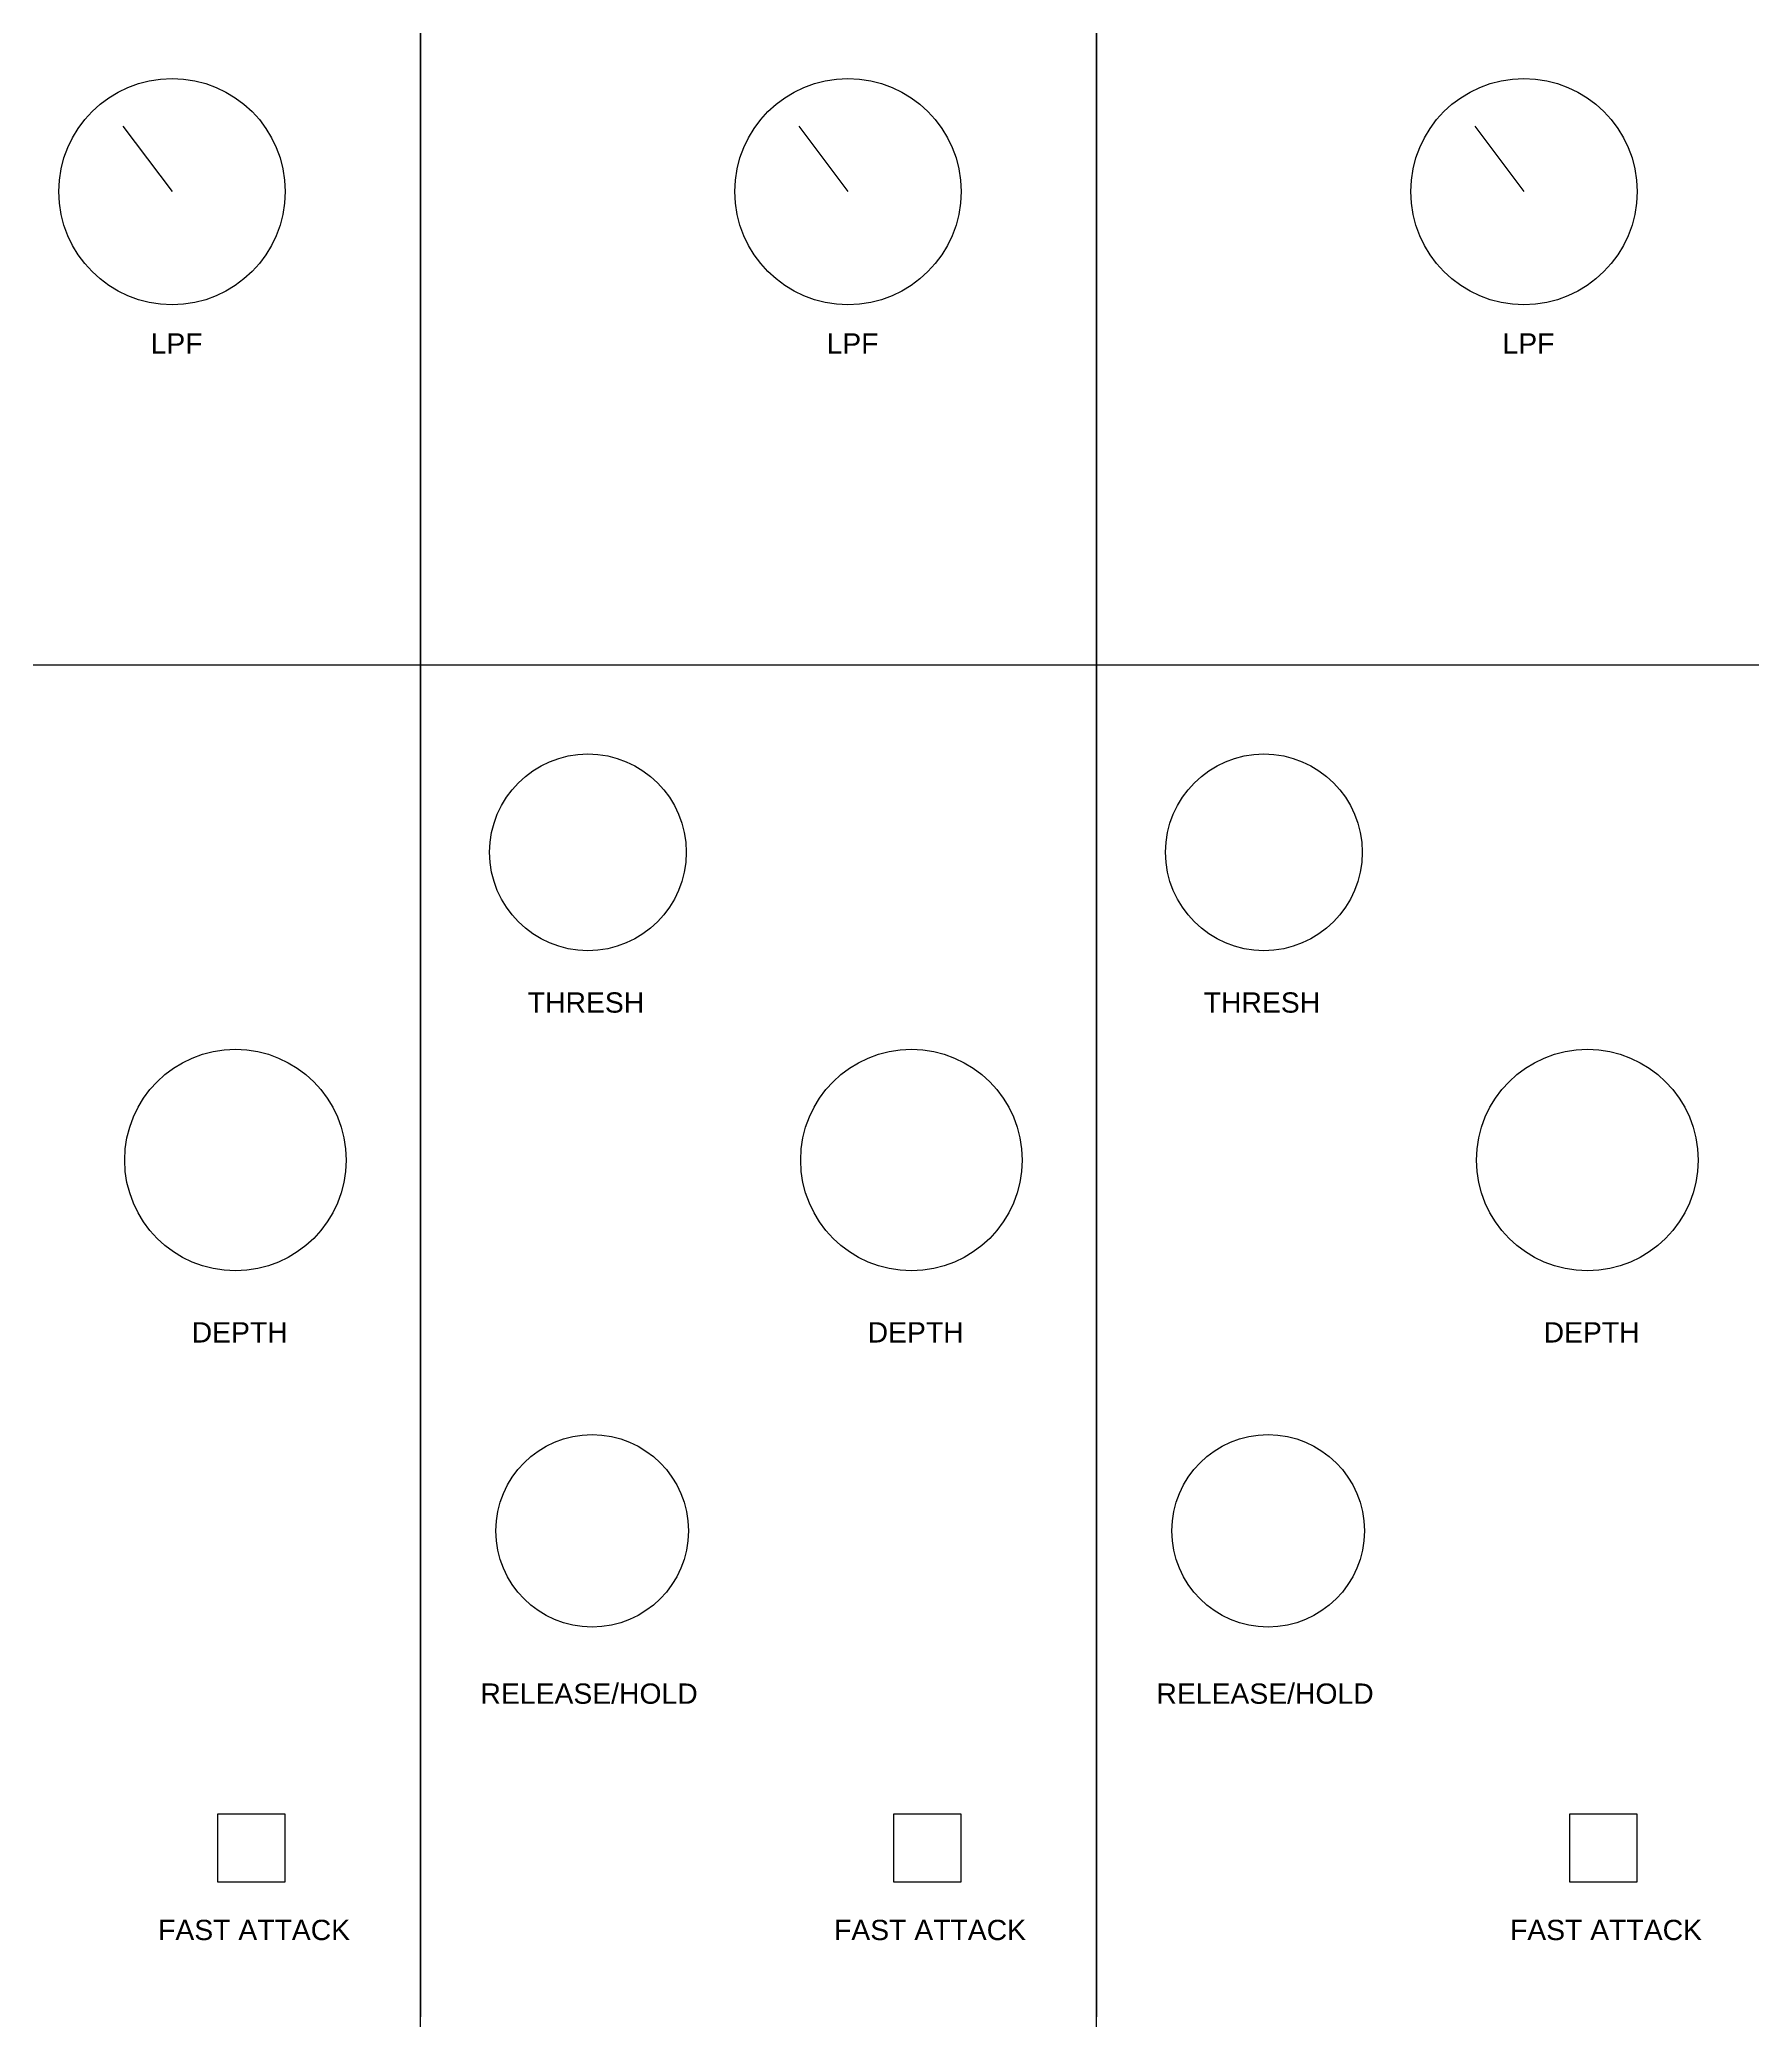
# Model space of a CAD drawing. Header units: inches. Extents: x 0 to 1600, y -1400 to 2600.
# Drawn here: x 943.9 to 1197.3, y 439.5 to 732.5 of the extents above; entities that cross this region are included whole.
import ezdxf

# ---------------------------------------------------------------- set-up
doc = ezdxf.new("R2010")
doc.units = ezdxf.units.IN
doc.header["$MEASUREMENT"] = 0
doc.layers.get('0').update_dxf_attribs({"lineweight": 25, "true_color": 0xffffff})
doc.styles.add('textstyle101', font='')
doc.styles.add('textstyle102', font='')
doc.styles.add('textstyle113', font='')
doc.styles.add('textstyle118', font='')
doc.styles.add('textstyle119', font='')
doc.styles.add('textstyle128', font='')
doc.styles.add('textstyle133', font='')
doc.styles.add('textstyle146', font='')
doc.styles.add('textstyle151', font='')
doc.styles.add('textstyle152', font='')
doc.styles.add('textstyle81', font='')
doc.styles.add('textstyle86', font='')
doc.styles.add('textstyle96', font='')
doc.styles.get('textstyle101').set_extended_font_data('Liberation Sans')
doc.styles.get('textstyle102').set_extended_font_data('Liberation Sans')
doc.styles.get('textstyle113').set_extended_font_data('Liberation Sans')
doc.styles.get('textstyle118').set_extended_font_data('Liberation Sans')
doc.styles.get('textstyle119').set_extended_font_data('Liberation Sans')
doc.styles.get('textstyle128').set_extended_font_data('Liberation Sans')
doc.styles.get('textstyle133').set_extended_font_data('Liberation Sans')
doc.styles.get('textstyle146').set_extended_font_data('Liberation Sans')
doc.styles.get('textstyle151').set_extended_font_data('Liberation Sans')
doc.styles.get('textstyle152').set_extended_font_data('Liberation Sans')
doc.styles.get('textstyle81').set_extended_font_data('Liberation Sans')
doc.styles.get('textstyle86').set_extended_font_data('Liberation Sans')
doc.styles.get('textstyle96').set_extended_font_data('Liberation Sans')

msp = doc.modelspace()

# ---------------------------------------------------------------- linework, layer by layer
for p, q in [((1000.22, -1400), (1000.22, 1200)), ((1100.22, -1400), (1100.22, 1200)), ((1000.22, 840), (1000.22, 440)), ((1100.22, 840), (1100.22, 440)), ((956.2, 719.68), (963.48, 710)), ((1056.2, 719.68), (1063.48, 710)), ((1156.2, 719.68), (1163.48, 710)), ((900.22, 640), (950.22, 640)), ((950.22, 640), (1000.22, 640)), ((1000.22, 640), (1050.22, 640)), ((1050.22, 640), (1100.22, 640)), ((1100.22, 640), (1150.22, 640)), ((1150.22, 640), (1200.22, 640)), ((970.22, 470), (970.22, 460)), ((980.22, 470), (970.22, 470)), ((980.22, 460), (980.22, 470)), ((1070.22, 470), (1070.22, 460)), ((1080.22, 470), (1070.22, 470)), ((1080.22, 460), (1080.22, 470)), ((1170.22, 470), (1170.22, 460)), ((1180.22, 470), (1170.22, 470)), ((1180.22, 460), (1180.22, 470)), ((970.22, 460), (980.22, 460)), ((1070.22, 460), (1080.22, 460)), ((1170.22, 460), (1180.22, 460))]:
    msp.add_line(p, q)
for centre, radius in [((963.48, 710), 16.74), ((1063.48, 710), 16.74), ((1163.48, 710), 16.74), ((1025.01, 612.27), 14.55), ((1125.01, 612.27), 14.55), ((972.86, 566.75), 16.38), ((1072.86, 566.75), 16.38), ((1172.86, 566.75), 16.38), ((1025.63, 511.9), 14.24), ((1125.63, 511.9), 14.24)]:
    msp.add_circle(centre, radius)

# ---------------------------------------------------------------- texts
at = {"char_height": 1, "attachment_point": 5}
for s, insert, style in [('\\C7;\\H3;LPF', (964.15, 687.54), 'textstyle152'), ('\\C7;\\H3;LPF', (1064.15, 687.54), 'textstyle151'), ('\\C7;\\H3;LPF', (1164.15, 687.54), 'textstyle146'), ('\\C7;\\H3;THRESH', (1024.72, 590.03), 'textstyle86'), ('\\C7;\\H3;THRESH', (1124.72, 590.03), 'textstyle81'), ('\\C7;\\H3;DEPTH', (973.49, 541.26), 'textstyle102'), ('\\C7;\\H3;DEPTH', (1073.49, 541.26), 'textstyle101'), ('\\C7;\\H3;DEPTH', (1173.49, 541.26), 'textstyle96'), ('\\C7;\\H3;RELEASE/HOLD', (1025.18, 487.8), 'textstyle133'), ('\\C7;\\H3;RELEASE/HOLD', (1125.18, 487.8), 'textstyle128'), ('\\C7;\\H3;FAST ATTACK', (975.62, 452.84), 'textstyle119'), ('\\C7;\\H3;FAST ATTACK', (1075.62, 452.84), 'textstyle118'), ('\\C7;\\H3;FAST ATTACK', (1175.62, 452.84), 'textstyle113')]:
    msp.add_mtext(s, dxfattribs=dict(at, insert=insert, style=style))

doc.saveas('drawing.dxf')
